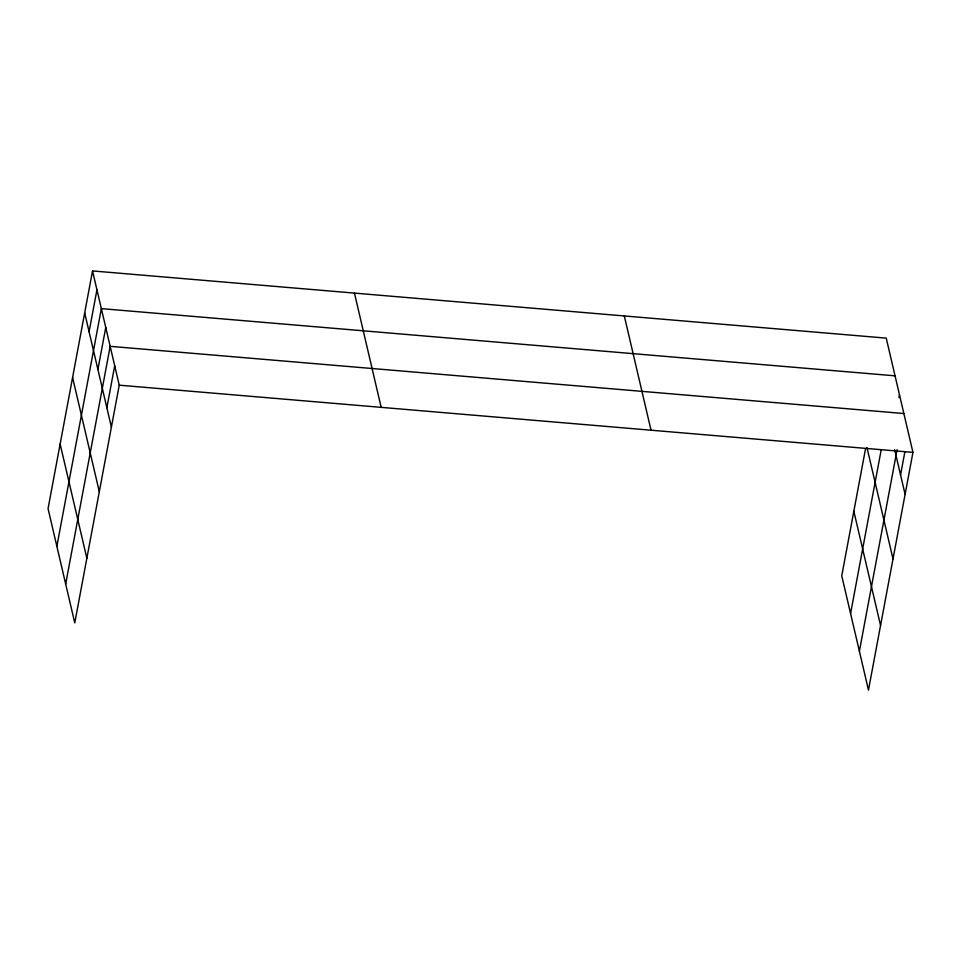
<?xml version="1.0" encoding="UTF-8"?>
<svg xmlns="http://www.w3.org/2000/svg" width="961" height="961" viewBox="0 0 961 961"><rect width="100%" height="100%" fill="white"/><g stroke="black" fill="none" stroke-linecap="round" stroke-linejoin="round"><path stroke-width="1.44" d="M92.532 270.93L48.05 508.621L74.766 622.872L119.248 385.181L92.532 270.93L886.234 338.128L912.95 452.379L868.468 690.07L841.752 575.819L865.489 449.027M89.085 331.737L96.941 289.778M56.867 546.316L101.349 308.625L895.051 375.835M97.902 369.444L105.758 327.485M65.684 584.024L110.167 346.332L903.869 413.53M106.851 407.716L114.707 365.757M850.569 613.526L881.153 450.084M898.919 397.578L899.46 394.683M859.386 651.222L897.093 449.712M900.553 474.914L904.89 451.766M119.248 385.181L912.95 452.379M894.655 449.7L905.094 494.338M866.978 447.586L893.009 558.93M853.836 511.228L880.552 625.479M624.314 315.953L651.029 430.204M354.453 293.105L381.169 407.356M84.676 312.89L111.392 427.14M72.592 377.481L99.307 491.732M60.135 444.03L86.85 558.281"/></g></svg>
